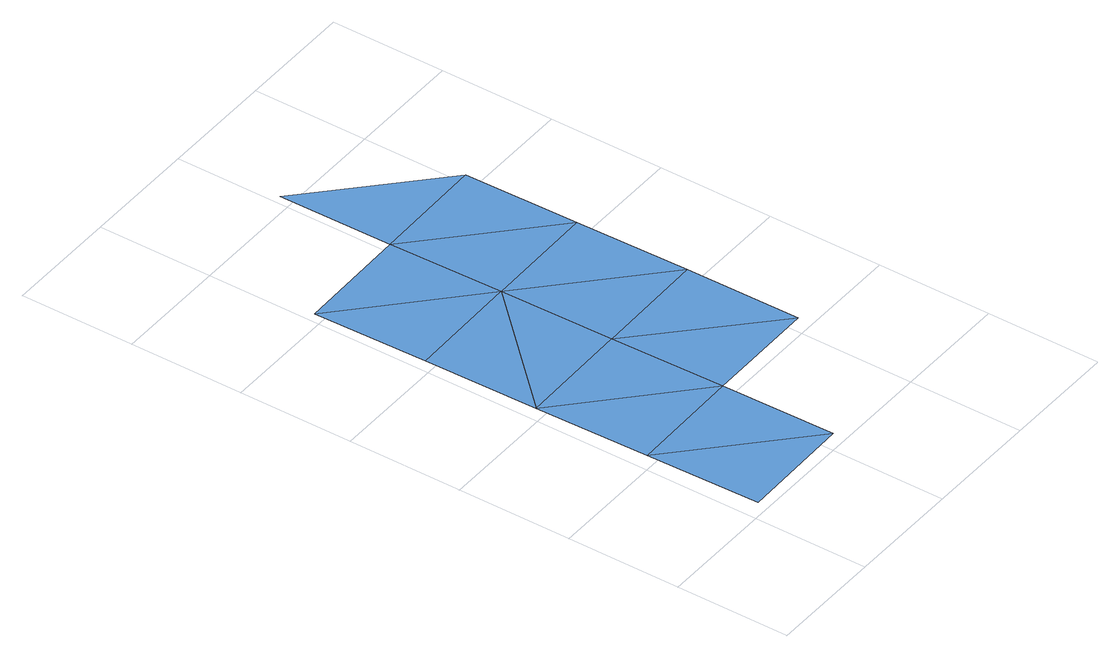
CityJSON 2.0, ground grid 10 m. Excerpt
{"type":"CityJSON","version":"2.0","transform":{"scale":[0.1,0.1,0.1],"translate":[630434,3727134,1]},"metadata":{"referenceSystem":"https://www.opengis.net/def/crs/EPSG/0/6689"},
"CityObjects":{
"waterbody1":{"type":"WaterBody","attributes":{"name":"福岡県津波浸水想定図","class":"1140","function":"2","WaterBodyTsunamiRiskAttribute.description":"1","WaterBodyTsunamiRiskAttribute.rank":"2"},"geometry":[{"type":"MultiSurface","lod":"1","boundaries":[[[0,1,2]],[[3,1,4]],[[1,0,4]],[[3,5,6]],[[5,7,6]],[[8,3,4]],[[5,3,8]],[[4,9,8]],[[7,5,10]],[[11,5,8]],[[12,10,5]],[[8,9,11]],[[5,11,12]],[[12,13,10]]]}]},
"waterbody2":{"type":"WaterBody","attributes":{"name":"福岡県津波浸水想定図","class":"1140","function":"2","WaterBodyTsunamiRiskAttribute.description":"1","WaterBodyTsunamiRiskAttribute.rank":"1"},"geometry":[{"type":"MultiSurface","lod":"1","boundaries":[[[10,13,14]]]}]}
},
"vertices":[
[116,11,8],[14,109,8],[16,9,8],[12,209,8],[114,111,8],[110,311,8],[10,309,8],[8,409,8],[112,211,8],[214,113,7],[108,411,8],[212,213,8],[210,313,8],[208,413,8],
[107,511,8]
]}
